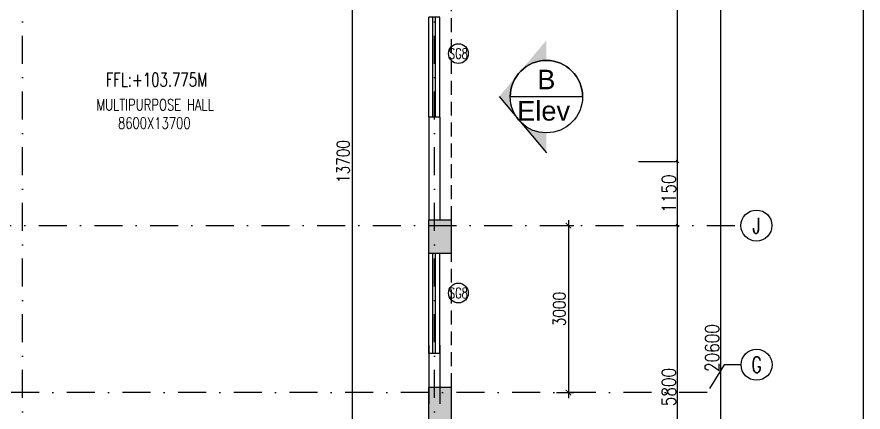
# Model space of a CAD drawing. Extents: x -32840 to 422982, y 280745 to 888746.
# Drawn here: x 241291 to 256493, y 447730 to 454828 of the extents above; entities that cross this region are included whole.
import ezdxf
from ezdxf.enums import TextEntityAlignment as Align

# ---------------------------------------------------------------- set-up
doc = ezdxf.new("R2010")
doc.units = 0
doc.header["$LTSCALE"] = 1000
doc.header["$PDMODE"] = 3
for name, pattern in [('CONTINOUS', [0]), ('DASHDOT', [1, 0.5, -0.25, 0, -0.25]), ('HIDDEN', [0.375, 0.25, -0.125])]:
    doc.linetypes.add(name, pattern=pattern)
doc.layers.get('Defpoints').update_dxf_attribs({"linetype": 'HIDDEN'})
for name, color, linetype in [('A-Chejja', 5, 'HIDDEN'), ('a-dim', 3, 'Continuous'), ('A-GRID', 31, 'DASHDOT'), ('A-GRID NO', 40, 'CONTINOUS'), ('A-LVL', 31, 'HIDDEN'), ('A-RD', 6, 'Continuous'), ('A-Tag LVl', 2, 'Continuous'), ('A-TAG-DW', 2, 'Continuous'), ('A-WALL', 7, 'CONTINOUS'), ('a-win', 1, 'Continuous'), ('S-RCWALL', 10, 'Continuous'), ('S-RCWALL HATCH', 165, 'Continuous')]:
    doc.layers.add(name, color=color, linetype=linetype)
doc.layers.add('A-Dim grid', color=3, linetype='Continuous', transparency=0.5)
doc.styles.add('Arial', font='arial.ttf')
doc.styles.add('ROMANS', font='romans.shx', dxfattribs={"width": 0.8})
doc.dimstyles.new('A-Dim Grid', dxfattribs={"dimscale": 100, "dimtxt": 2.5, "dimasz": 0.5, "dimexe": 0, "dimexo": 0, "dimgap": 0.3, "dimtad": 1, "dimdec": 0, "dimlfac": -0.01, "dimzin": 3, "dimdsep": 46, "dimtxsty": 'ROMANS', "dimblk": 'OBLIQUE', "dimcen": 5, "dimclrd": 256, "dimclre": 8, "dimclrt": 4, "dimadec": 0, "dimazin": 0, "dimtfac": 1, "dimtdec": 0, "dimtix": 1, "dimtmove": 1, "dimatfit": 3, "dimfxl": 1, "dimfrac": 2, "dimtolj": 1, "dimtzin": 3, "dimlwd": -1, "dimarcsym": 0})
doc.dimstyles.new('dim-1', dxfattribs={"dimscale": 100, "dimtxt": 2.25, "dimasz": 1, "dimexe": 1, "dimexo": 1, "dimgap": 0.5, "dimtad": 1, "dimdec": 0, "dimzin": 3, "dimdsep": 46, "dimtxsty": 'ROMANS', "dimblk": 'ARCHTICK', "dimcen": 0.0625, "dimdle": 1, "dimclrd": 256, "dimclre": 256, "dimclrt": 6, "dimadec": 0, "dimazin": 0, "dimtfac": 1, "dimtdec": 0, "dimtix": 1, "dimtmove": 1, "dimatfit": 3, "dimfxl": 1, "dimfrac": 2, "dimtolj": 1, "dimtzin": 3, "dimarcsym": 0})

# ---------------------------------------------------------------- blocks, each defined once
blk = doc.blocks.new('RD')
at = {"style": 'ROMANS', "width": 0.75}
for tag, p in [('RT', (10.24, 14.08)), ('SZ', (10.24, 2.74))]:
    blk.add_attdef(tag, text='', height=9, dxfattribs=at).set_placement(p, align=Align.CENTER)
blk = doc.blocks.new('TAG-DOOR-WINOW')
blk.add_circle((0, 0), 2.37)
at = {"color": 6, "style": 'ROMANS', "width": 0.7}
blk.add_attdef('DW', text='', height=2.5, dxfattribs=at).set_placement((0, 0), align=Align.MIDDLE_CENTER)
blk = doc.blocks.new('TAG-SEC')
blk.add_line((-6.5, 0), (6.5, 0))
blk.add_circle((0, 0), 6.5)
at = {"color": 6, "style": 'Arial'}
blk.add_attdef('88', text='', height=3.5, dxfattribs=at).set_placement((0, 3.08), align=Align.MIDDLE_CENTER)
at = {"color": 6, "style": 'ROMANS', "width": 0.708488}
blk.add_attdef('X8-X-8888', text='', height=1.75, dxfattribs=at).set_placement((-5.58, -2.55), (5.58, -2.55), align=Align.FIT)
blk = doc.blocks.new('A$Ce1edbb18')
at = {"layer": 'A-Tag LVl'}
h = blk.add_hatch(color=256, dxfattribs=at)
h.paths.add_polyline_path([(37112, -96), (37112, 265, -0.2206), (36615, 495)])
h.paths.add_polyline_path([(36263, 915), (36612, 499, -0.175251), (36462, 915, -0.175251), (36612, 1331)])
h.paths.add_polyline_path([(36615, 1335, -0.2206), (37112, 1565), (37112, 1926)])
blk.add_line((36263, 915), (37112, -96), dxfattribs=at)
blk.add_arc((37112, 915), 650, 0, 180, dxfattribs=at)
ref = blk.add_blockref('TAG-SEC', (37112, 915), dxfattribs=dict(at, xscale=100, yscale=100, zscale=100))
ref.add_attrib('88', 'B', dxfattribs={"layer": '0', "color": 6, "height": 350, "style": 'Arial'}).set_placement((37112, 1223), align=Align.MIDDLE_CENTER)
ref.add_attrib('X8-X-8888', 'Elev', dxfattribs={"layer": '0', "color": 6, "height": 350, "rotation": 360, "style": 'Arial'}).set_placement((37063, 660), align=Align.MIDDLE_CENTER)
blk = doc.blocks.new('_ArchTick')
at = {"color": 0, "linetype": 'ByBlock', "const_width": 0.15}
blk.add_lwpolyline([(-0.5, -0.5), (0.5, 0.5)], dxfattribs=at)
blk = doc.blocks.new('*D2489')
at = {"layer": 'a-dim', "lineweight": -2, "transparency": 16777216}
for p, q in [((247317, 459180), (247317, 445280)), ((248130, 459080), (247217, 459080)), ((245558, 445380), (247417, 445380))]:
    blk.add_line(p, q, dxfattribs=at)
at = {"layer": 'Defpoints', "color": 0, "transparency": 16777216}
for p in [(248230, 459080), (245458, 445380), (247317, 445380)]:
    blk.add_point(p, dxfattribs=at)
at = {"layer": 'a-dim', "lineweight": -2, "transparency": 16777216, "xscale": 100, "yscale": 100, "zscale": 100}
for p, rotation in [((247317, 459080), 90), ((247317, 445380), 270)]:
    blk.add_blockref('_ArchTick', p, dxfattribs=dict(at, rotation=rotation))
at = {"layer": 'a-dim', "color": 6, "transparency": 16777216, "insert": (247154, 452230), "char_height": 225, "attachment_point": 5, "rotation": 90, "style": 'ROMANS'}
blk.add_mtext('\\A1;13700', dxfattribs=at)
blk = doc.blocks.new('_Oblique')
at = {"color": 0, "linetype": 'ByBlock', "lineweight": -2}
blk.add_line((-0.5, -0.5), (0.5, 0.5), dxfattribs=at)
at = {"color": 0, "linetype": 'ByBlock'}
blk.add_line((-0.5, -0.5), (0.5, 0.5), dxfattribs=at)
blk = doc.blocks.new('*D2638')
at = {"layer": 'A-Dim grid', "color": 8, "lineweight": -2, "transparency": 16777216}
for p, q in [((252456, 451080), (253160, 451080)), ((252456, 445280), (253160, 445280))]:
    blk.add_line(p, q, dxfattribs=at)
at = {"layer": 'A-Dim grid', "transparency": 16777216}
blk.add_line((253160, 445280), (253160, 451080), dxfattribs=at)
at = {"layer": 'Defpoints', "color": 0, "transparency": 16777216}
for p in [(252456, 451080), (253160, 451080), (252456, 445280)]:
    blk.add_point(p, dxfattribs=at)
at = {"layer": 'A-Dim grid', "transparency": 16777216, "xscale": 50, "yscale": 50, "zscale": 50}
for p, rotation in [((253160, 451080), 90), ((253160, 445280), 270)]:
    blk.add_blockref('_Oblique', p, dxfattribs=dict(at, rotation=rotation))
at = {"layer": 'A-Dim grid', "color": 4, "transparency": 16777216, "insert": (253005, 448180), "char_height": 250, "attachment_point": 5, "rotation": 90, "style": 'ROMANS'}
blk.add_mtext('\\A1;5800', dxfattribs=at)
blk = doc.blocks.new('*D2639')
at = {"layer": 'A-Dim grid', "color": 8, "lineweight": -2, "transparency": 16777216}
for p, q in [((252456, 459180), (253160, 459180)), ((252456, 452230), (253160, 452230))]:
    blk.add_line(p, q, dxfattribs=at)
at = {"layer": 'A-Dim grid', "transparency": 16777216}
blk.add_line((253160, 452230), (253160, 459180), dxfattribs=at)
at = {"layer": 'Defpoints', "color": 0, "transparency": 16777216}
for p in [(252456, 459180), (253160, 459180), (252456, 452230)]:
    blk.add_point(p, dxfattribs=at)
at = {"layer": 'A-Dim grid', "transparency": 16777216, "xscale": 50, "yscale": 50, "zscale": 50}
for p, rotation in [((253160, 459180), 90), ((253160, 452230), 270)]:
    blk.add_blockref('_Oblique', p, dxfattribs=dict(at, rotation=rotation))
at = {"layer": 'A-Dim grid', "color": 4, "transparency": 16777216, "insert": (253005, 455705), "char_height": 250, "attachment_point": 5, "rotation": 90, "style": 'ROMANS'}
blk.add_mtext('\\A1;6950', dxfattribs=at)
blk = doc.blocks.new('*D2640')
at = {"layer": 'A-Dim grid', "color": 8, "lineweight": -2, "transparency": 16777216}
for p, q in [((253398, 459180), (253936, 459180)), ((253167, 438580), (253936, 438580))]:
    blk.add_line(p, q, dxfattribs=at)
at = {"layer": 'A-Dim grid', "transparency": 16777216}
blk.add_line((253936, 438580), (253936, 459180), dxfattribs=at)
at = {"layer": 'Defpoints', "color": 0, "transparency": 16777216}
for p in [(253398, 459180), (253936, 459180), (253167, 438580)]:
    blk.add_point(p, dxfattribs=at)
at = {"layer": 'A-Dim grid', "transparency": 16777216, "xscale": 50, "yscale": 50, "zscale": 50}
for p, rotation in [((253936, 459180), 90), ((253936, 438580), 270)]:
    blk.add_blockref('_Oblique', p, dxfattribs=dict(at, rotation=rotation))
at = {"layer": 'A-Dim grid', "color": 4, "transparency": 16777216, "insert": (253781, 448880), "char_height": 250, "attachment_point": 5, "rotation": 90, "style": 'ROMANS'}
blk.add_mtext('\\A1;20600', dxfattribs=at)
blk = doc.blocks.new('*D2667')
at = {"layer": 'A-Dim grid', "color": 8, "lineweight": -2, "transparency": 16777216}
for p, q in [((252456, 452230), (253160, 452230)), ((252456, 451080), (253160, 451080))]:
    blk.add_line(p, q, dxfattribs=at)
at = {"layer": 'A-Dim grid', "transparency": 16777216}
blk.add_line((253160, 451080), (253160, 452230), dxfattribs=at)
at = {"layer": 'Defpoints', "color": 0, "transparency": 16777216}
for p in [(252456, 452230), (253160, 452230), (252456, 451080)]:
    blk.add_point(p, dxfattribs=at)
at = {"layer": 'A-Dim grid', "transparency": 16777216, "xscale": 50, "yscale": 50, "zscale": 50}
for p, rotation in [((253160, 452230), 90), ((253160, 451080), 270)]:
    blk.add_blockref('_Oblique', p, dxfattribs=dict(at, rotation=rotation))
at = {"layer": 'A-Dim grid', "color": 4, "transparency": 16777216, "insert": (253005, 451655), "char_height": 250, "attachment_point": 5, "rotation": 90, "style": 'ROMANS'}
blk.add_mtext('\\A1;1150', dxfattribs=at)
blk = doc.blocks.new('Tag-Stair-No')
blk.add_circle((0, 0), 1.369)
at = {"color": 6, "style": 'ROMANS', "width": 0.7}
blk.add_attdef('SN', text='', height=1.4, dxfattribs=at).set_placement((0, -0.003), align=Align.MIDDLE)
blk = doc.blocks.new('GR')
at = {"layer": 'A-GRID'}
for p, q in [((243969, 436985), (243969, 465812)), ((251369, 436985), (251369, 465830)), ((214260, 451080), (256876, 451080))]:
    blk.add_line(p, q, dxfattribs=at)
blk.add_lwpolyline([(256879, 448580), (256575, 448580), (256267, 448080), (239370, 448080)], dxfattribs=at)
at = {"layer": 'A-GRID NO', "xscale": 203.2, "yscale": 203.2, "zscale": 203.2}
for p, values in [((257154, 451080), {'SN': 'J'}), ((257157, 448580), {'SN': 'G'})]:
    blk.add_blockref('Tag-Stair-No', p, dxfattribs=at).add_auto_attribs(values)
blk = doc.blocks.new('A$C9cf7992f')
at = {"layer": 'S-RCWALL HATCH'}
for points in [[(35000, -1900), (35400, -1900), (35400, -1300), (35000, -1300)], [(35000, -4900), (35400, -4900), (35400, -4300), (35000, -4300)]]:
    blk.add_hatch(color=253, dxfattribs=at).paths.add_polyline_path(points)
at = {"layer": 'S-RCWALL'}
for points in [[(35000, -1300), (35400, -1300), (35400, -1900), (35000, -1900)], [(35000, -4300), (35400, -4300), (35400, -4900), (35000, -4900)]]:
    blk.add_lwpolyline(points, close=True, dxfattribs=at)
blk = doc.blocks.new('*D2737')
at = {"layer": 'A-Dim grid', "lineweight": -2, "transparency": 16777216}
for p, q in [((251198, 451180), (251198, 447980)), ((250983, 451080), (251298, 451080)), ((250983, 448080), (251298, 448080))]:
    blk.add_line(p, q, dxfattribs=at)
at = {"layer": 'Defpoints', "color": 0, "transparency": 16777216}
for p in [(250883, 451080), (250883, 448080), (251198, 448080)]:
    blk.add_point(p, dxfattribs=at)
at = {"layer": 'A-Dim grid', "lineweight": -2, "transparency": 16777216, "xscale": 100, "yscale": 100, "zscale": 100}
for p, rotation in [((251198, 451080), 90), ((251198, 448080), 270)]:
    blk.add_blockref('_ArchTick', p, dxfattribs=dict(at, rotation=rotation))
at = {"layer": 'A-Dim grid', "color": 6, "transparency": 16777216, "insert": (251035, 449580), "char_height": 225, "attachment_point": 5, "rotation": 90, "style": 'ROMANS'}
blk.add_mtext('\\A1;3000', dxfattribs=at)

msp = doc.modelspace()

# ---------------------------------------------------------------- linework, layer by layer
msp.add_lwpolyline([(203615.8, 472889.3), (256492.7, 472889.3), (256492.7, 425315.5), (203615.8, 425315.5)], close=True)
at = {"layer": 'A-Chejja'}
msp.add_line((249090.6, 458180.4), (249090.6, 443180.4), dxfattribs=at)
at = {"layer": 'A-WALL'}
for p, q in [((248890.6, 454824.7), (248690.6, 454824.7)), ((248890.6, 453024.7), (248690.6, 453024.7)), ((248690.6, 453024.7), (248690.6, 451180.4)), ((248890.6, 453024.7), (248890.6, 451180.4)), ((248890.6, 450580.4), (248690.6, 450580.4)), ((248690.6, 448930.1), (248690.6, 447880.4)), ((248890.6, 448930.1), (248890.6, 447880.4)), ((248890.6, 448780.4), (248690.6, 448780.4))]:
    msp.add_line(p, q, dxfattribs=at)
at = {"layer": 'a-win'}
for p, q in [((248690.6, 453024.7), (248690.6, 454824.7)), ((248762.8, 453024.7), (248762.8, 454824.7)), ((248812.8, 453024.7), (248812.8, 454824.7)), ((248890.6, 453024.7), (248890.6, 454824.7)), ((248690.6, 448780.4), (248690.6, 450580.4)), ((248763.9, 448780.4), (248763.9, 450580.4)), ((248813.9, 448780.4), (248813.9, 450580.4)), ((248890.6, 448780.4), (248890.6, 450580.4))]:
    msp.add_line(p, q, dxfattribs=at)

# ---------------------------------------------------------------- block references
msp.add_blockref('A$Ce1edbb18', (213690.6, 452480.4))
at = {"layer": 'A-GRID NO'}
msp.add_blockref('GR', (-2577.2, 0), dxfattribs=at)
at = {"layer": 'A-RD'}
ref = msp.add_blockref('RD', (243419, 452739.4), dxfattribs=dict(at, xscale=29.00000000000003, yscale=29.00000000000003, zscale=29.00000000000003, rotation=2.625499577746381e-06))
ref.add_attrib('RT', 'MULTIPURPOSE HALL', dxfattribs={"height": 203, "rotation": 360, "style": 'ROMANS', "oblique": 0, "width": 0.75}).set_placement((243774, 453147.6), align=Align.CENTER)
ref.add_attrib('SZ', '8600X13700', dxfattribs={"height": 203, "rotation": 360, "style": 'ROMANS', "oblique": 0, "width": 0.75}).set_placement((243759.5, 452819), align=Align.CENTER)
at = {"layer": 'A-TAG-DW'}
ref = msp.add_blockref('TAG-DOOR-WINOW', (249222, 454169), dxfattribs=dict(at, xscale=75, yscale=75, zscale=75, rotation=334.3000000001243))
ref.add_attrib('DW', 'SG8', dxfattribs={"layer": '0', "color": 6, "height": 187.5, "style": 'ROMANS', "width": 0.7}).set_placement((249222, 454169), align=Align.MIDDLE_CENTER)
ref = msp.add_blockref('TAG-DOOR-WINOW', (249222, 449868.7), dxfattribs=dict(at, xscale=75, yscale=75, zscale=75, rotation=334.3000000001243))
ref.add_attrib('DW', 'SG8', dxfattribs={"layer": '0', "color": 6, "height": 187.5, "style": 'ROMANS', "width": 0.7}).set_placement((249222, 449868.7), align=Align.MIDDLE_CENTER)
at = {"layer": 'S-RCWALL'}
msp.add_blockref('A$C9cf7992f', (213690.6, 452480.4), dxfattribs=at)

# ---------------------------------------------------------------- texts
at = {"layer": 'A-LVL', "style": 'ROMANS', "width": 0.7}
msp.add_text('FFL:+103.775M ', height=250, dxfattribs=at).set_placement((242885.6, 453576, 0))

# ---------------------------------------------------------------- dimensions: what is measured, and where the dimension line sits
at = {"layer": 'a-dim'}
dim = msp.add_linear_dim(base=(247317, 445380.4), p1=(248230.1, 459080.4), p2=(245457.7, 445380.4), angle=90, dimstyle='dim-1', dxfattribs=at)
dim.commit()
dim.dimension.update_dxf_attribs({"geometry": '*D2489', "text_midpoint": (247154.5, 452230.4)})
at = {"layer": 'A-Dim grid'}
for base, p1, p2, dimstyle, picture, middle in [((253160.119745, 459180.3592216), (252456.156198, 452230.3592225), (252456.156198, 459180.3592216), 'A-Dim Grid', '*D2639', (253005.119745, 455705.359222)), ((253936.4, 459180.4), (253167.4, 438580.4), (253398.4, 459180.4), 'A-Dim Grid', '*D2640', (253781.4, 448880.4)), ((253160.119745, 452230.3592225), (252456.156198, 451080.3592221), (252456.156198, 452230.3592225), 'A-Dim Grid', '*D2667', (253005.119745, 451655.3592223)), ((251197.7, 448080.2), (250883.1, 451080.4), (250883.1, 448080.2), 'dim-1', '*D2737', (251035.2, 449580.3)), ((253160.1, 451080.4), (252456.2, 445280.4), (252456.2, 451080.4), 'A-Dim Grid', '*D2638', (253005.1, 448180.4))]:
    dim = msp.add_linear_dim(base=base, p1=p1, p2=p2, angle=90, dimstyle=dimstyle, dxfattribs=at)
    dim.commit()
    dim.dimension.update_dxf_attribs({"geometry": picture, "text_midpoint": middle})

doc.saveas('drawing.dxf')
